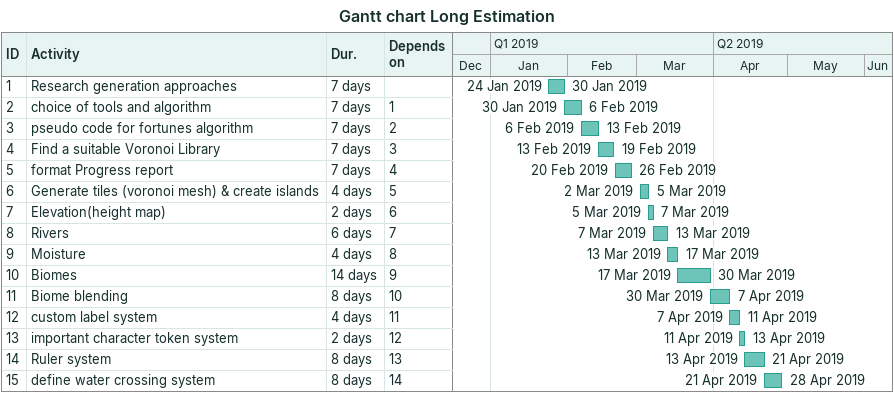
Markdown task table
Gantt chart Long Estimation

| ID | Task | Duration | Start | Finish | Predecessors |
|---|---|---|---|---|---|
| 1 | Research generation approaches | 7d | 2019-01-24 | 2019-01-30 |  |
| 2 | choice of tools and algorithm | 7d | 2019-01-30 | 2019-02-06 | 1 |
| 3 | pseudo code for fortunes algorithm | 7d | 2019-02-06 | 2019-02-13 | 2 |
| 4 | Find a suitable Voronoi Library | 7d | 2019-02-13 | 2019-02-19 | 3 |
| 5 | format Progress report | 7d | 2019-02-20 | 2019-02-26 | 4 |
| 6 | Generate tiles (voronoi mesh) & create islands | 4d | 2019-03-02 | 2019-03-05 | 5 |
| 7 | Elevation(height map) | 2d | 2019-03-05 | 2019-03-07 | 6 |
| 8 | Rivers | 6d | 2019-03-07 | 2019-03-13 | 7 |
| 9 | Moisture | 4d | 2019-03-13 | 2019-03-17 | 8 |
| 10 | Biomes | 14d | 2019-03-17 | 2019-03-30 | 9 |
| 11 | Biome blending | 8d | 2019-03-30 | 2019-04-07 | 10 |
| 12 | custom label system | 4d | 2019-04-07 | 2019-04-11 | 11 |
| 13 | important character token system | 2d | 2019-04-11 | 2019-04-13 | 12 |
| 14 | Ruler system | 8d | 2019-04-13 | 2019-04-21 | 13 |
| 15 | define water crossing system | 8d | 2019-04-21 | 2019-04-28 | 14 |
